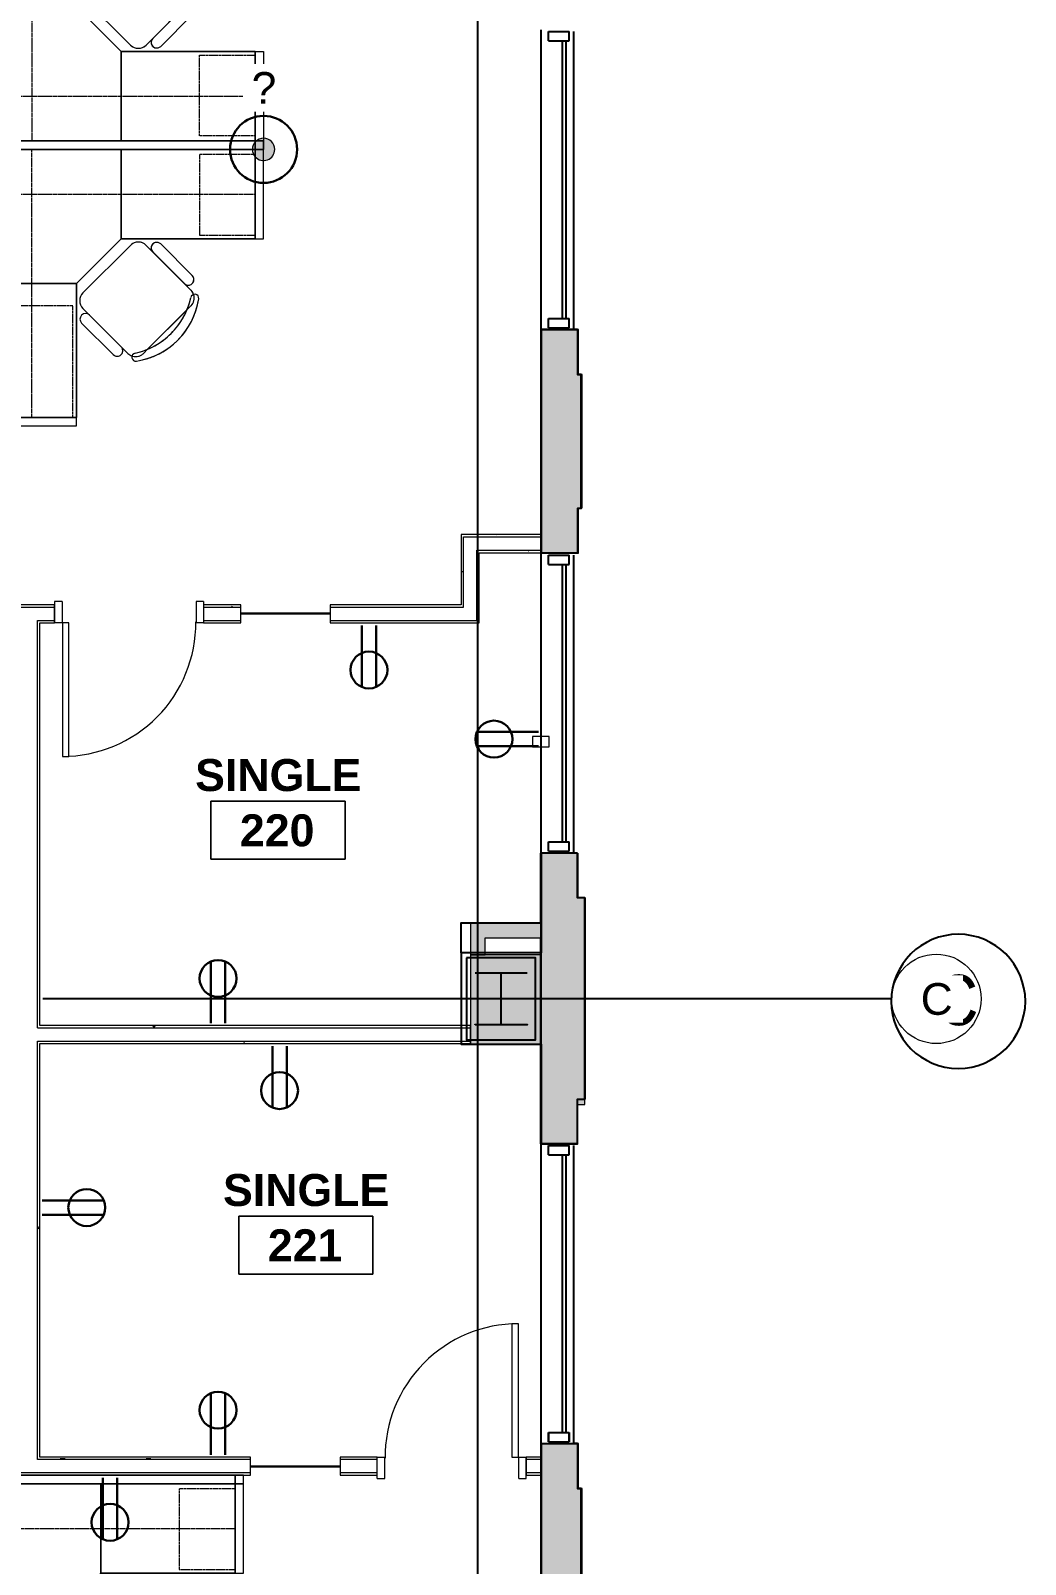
# Model space of a CAD drawing. Header units: inches. Extents: x 25273 to 28081, y 11840 to 13753.
# Drawn here: x 27755.3 to 28022.3, y 12820.3 to 13231.9 of the extents above; entities that cross this region are included whole.
import ezdxf
from ezdxf.xclip import XClip

# ---------------------------------------------------------------- set-up
doc = ezdxf.new("R2010")
doc.units = ezdxf.units.IN
doc.header["$MEASUREMENT"] = 0
doc.header["$XCLIPFRAME"] = 2
for name, pattern in [('L1$0$Plaza America BA02$0$CENTER2', [1.125, 0.75, -0.125, 0.125, -0.125]), ('L1$0$Plaza America BA02$0$DASHDOT', [1, 0.5, -0.25, 0, -0.25]), ('L1$0$SAG 02ATL Ste230PHII$0$CENTER2', [1.125, 0.75, -0.125, 0.125, -0.125]), ('X1$0$Grid Line 1_2_', [0.875, 0.5, -0.125, 0.125, -0.125]), ('X1$0$Hidden', [0.28125, 0.1875, -0.09375]), ('X1$0$Hidden2', [0.140625, 0.09375, -0.046875])]:
    doc.linetypes.add(name, pattern=pattern)
for name, color, linetype in [('L1$0$A-Cols-Extr', 3, 'Continuous'), ('L1$0$A-Glaz', 92, 'Continuous'), ('L1$0$A-Wall-Extr', 7, 'Continuous'), ('L1$0$Plaza America BA02$0$14', 5, 'L1$0$Plaza America BA02$0$DASHDOT'), ('L1$0$Plaza America BA02$0$A-Column grid', 252, 'L1$0$Plaza America BA02$0$CENTER2'), ('L1$0$SAG 02ATL Ste230PHII$0$A-Column grid', 252, 'L1$0$SAG 02ATL Ste230PHII$0$CENTER2')]:
    doc.layers.add(name, color=color, linetype=linetype)
for name, color, linetype, lineweight in [('X1$0$A-ANNO-NOTE', 131, 'Continuous', 30), ('X1$0$A-AREA-IDEN', 2, 'Continuous', 9), ('X1$0$A-DETL-GENF', 92, 'Continuous', 9), ('X1$0$A-DOOR', 31, 'Continuous', 13), ('X1$0$A-DOOR-FRAM', 31, 'Continuous', 20), ('X1$0$A-GLAZ', 151, 'Continuous', 13), ('X1$0$A-WALL', 113, 'Continuous', 13), ('X1$0$A-WALL-PATT', 111, 'Continuous', 13), ('X1$0$E-ELEC-FIXT', 91, 'Continuous', 9), ('X1$0$I-FURN', 30, 'Continuous', 9), ('X1$0$I-FURN-PNLS', 30, 'Continuous', 9), ('X1$0$I-WALL', 2, 'Continuous', 13), ('X1$0$Plaza America_Tower 1_2nd Floor -REVIT_dwg', 8, 'Continuous', 9), ('X1$0$S-COLS', 52, 'Continuous', 13), ('X1$0$S-GRID', 1, 'Continuous', 9), ('X1$0$S-GRID-IDEN', 1, 'Continuous', 9)]:
    doc.layers.add(name, color=color, linetype=linetype, lineweight=lineweight)
doc.styles.add('L1$0$Plaza America BA02$0$MONOTXT', font='MONOTXT', dxfattribs={"height": 0.2})
doc.styles.add('X1$0$Swis721 Lt BT', font='swissl.ttf', dxfattribs={"height": 8.514638})
doc.styles.add('X1$0$Swis721 Lt BT_B', font='', dxfattribs={"height": 8.583975})
doc.styles.get('X1$0$Swis721 Lt BT_B').set_extended_font_data('Swis721 Lt BT', bold=True)
pattern_1 = [(0, (0, 0), (30.72, 7.68), [1.267, -21.773, 1.267, -21.773, -122.88]), (0, (0, 0), (30.72, 7.68), [-46.08, 1.267, -44.813, 1.267, -21.773, -53.76]), (0, (0, 0), (30.72, 7.68), [-115.2, 1.267, -14.093, 1.267, -37.133]), (120, (11.52, 3.84), (-22.0110751, 22.7643004), [1.267, -21.773, 1.267, -21.773, -122.88]), (120, (11.52, 3.84), (-22.0110751, 22.7643004), [-46.08, 1.267, -44.813, 1.267, -21.773, -53.76]), (120, (11.52, 3.84), (-22.0110751, 22.7643004), [-115.2, 1.267, -14.093, 1.267, -37.133]), (240, (15.36, 19.2), (-8.7089249, -30.4443004), [1.267, -21.773, 1.267, -21.773, -122.88]), (240, (15.36, 19.2), (-8.7089249, -30.4443004), [-46.08, 1.267, -44.813, 1.267, -21.773, -53.76]), (240, (15.36, 19.2), (-8.7089249, -30.4443004), [-115.2, 1.267, -14.093, 1.267, -37.133])]

# ---------------------------------------------------------------- blocks, each defined once
blk = doc.blocks.new('L1')
at = {"layer": 'L1$0$A-Cols-Extr'}
for points in [[(27870.82, 12984.42), (27870.82, 12959.92), (27892.3, 12959.92), (27892.3, 12984.42)], [(27872.31, 12983.07), (27872.31, 12961.07), (27890.81, 12961.07), (27890.81, 12983.07)], [(27874.56, 12965.07), (27874.56, 12965.17), (27888.56, 12965.17), (27888.56, 12965.07)]]:
    blk.add_lwpolyline(points, close=True, dxfattribs=at)
for points in [[(27881.56, 12965.17), (27881.56, 12979.17)], [(27874.56, 12979.07), (27888.56, 12979.07)]]:
    blk.add_lwpolyline(points, dxfattribs=at)
at = {"layer": 'L1$0$A-Glaz'}
for p, q in [((27892.3, 13151.67), (27892.3, 13232.17)), ((27894.3, 13231.67), (27899.8, 13231.67)), ((27894.3, 13229.17), (27894.3, 13231.67)), ((27899.8, 13229.17), (27899.8, 13231.67)), ((27901.05, 13151.67), (27901.05, 13231.67)), ((27894.3, 13229.17), (27899.8, 13229.17)), ((27898.05, 13154.67), (27898.05, 13229.17)), ((27899.05, 13154.67), (27899.05, 13229.17)), ((27894.3, 13154.67), (27899.8, 13154.67)), ((27894.3, 13152.17), (27894.3, 13154.67)), ((27894.3, 13152.17), (27899.8, 13152.17)), ((27899.8, 13152.17), (27899.8, 13154.67)), ((27902.05, 13151.67), (27892.3, 13151.67)), ((27902.05, 13091.67), (27892.3, 13091.67)), ((27892.3, 13011.17), (27892.3, 13091.67)), ((27894.3, 13088.67), (27894.3, 13091.17)), ((27894.3, 13091.17), (27899.8, 13091.17)), ((27899.8, 13088.67), (27899.8, 13091.17)), ((27901.05, 13011.17), (27901.05, 13091.17)), ((27894.3, 13088.67), (27899.8, 13088.67)), ((27898.05, 13014.17), (27898.05, 13088.67)), ((27899.05, 13014.17), (27899.05, 13088.67)), ((27894.3, 13011.67), (27894.3, 13014.17)), ((27894.3, 13014.17), (27899.8, 13014.17)), ((27899.8, 13011.67), (27899.8, 13014.17)), ((27902.05, 13011.17), (27892.22, 13011.17)), ((27894.3, 13011.67), (27899.8, 13011.67)), ((27892.3, 12852.67), (27892.3, 12933.17)), ((27902.05, 12933.17), (27892.3, 12933.17)), ((27894.3, 12930.17), (27894.3, 12932.67)), ((27894.3, 12932.67), (27899.8, 12932.67)), ((27894.3, 12930.17), (27899.8, 12930.17)), ((27898.05, 12855.67), (27898.05, 12930.17)), ((27899.05, 12855.67), (27899.05, 12930.17)), ((27899.8, 12930.17), (27899.8, 12932.67)), ((27901.05, 12852.67), (27901.05, 12932.67)), ((27894.3, 12855.67), (27899.81, 12855.67)), ((27894.3, 12853.17), (27894.3, 12855.67)), ((27894.31, 12855.67), (27894.31, 12853.17)), ((27899.8, 12853.17), (27899.8, 12855.67)), ((27899.81, 12855.67), (27899.81, 12853.17)), ((27892.3, 12852.67), (27902.05, 12852.67)), ((27894.3, 12853.17), (27899.81, 12853.17)), ((27902.05, 12852.67), (27901.05, 12852.67)), ((27902.05, 12852.67), (27902.05, 12840.67)), ((27903.05, 12840.67), (27902.05, 12840.67))]:
    blk.add_line(p, q, dxfattribs=at)
at = {"layer": 'L1$0$A-Wall-Extr'}
for p, q in [((27892.3, 13151.67), (27892.3, 13091.67)), ((27902.05, 13151.67), (27902.05, 13139.67)), ((27903.05, 13139.67), (27902.05, 13139.67)), ((27903.05, 13103.67), (27903.05, 13139.67)), ((27903.05, 13103.67), (27902.05, 13103.67)), ((27902.05, 13103.67), (27902.05, 13091.67)), ((27892.3, 12933.17), (27892.3, 13011.17)), ((27902.05, 13011.17), (27902.05, 12999.17)), ((27904.05, 12999.17), (27902.05, 12999.17)), ((27904.05, 12999.17), (27904.05, 12945.17)), ((27870.82, 12992.42), (27892.3, 12992.42)), ((27902.05, 12945.17), (27904.05, 12945.17)), ((27902.05, 12933.17), (27902.05, 12945.17)), ((27892.31, 12791.67), (27892.3, 12852.67)), ((27892.31, 12852.67), (27892.3, 12791.67)), ((27903.05, 12803.67), (27903.05, 12840.67))]:
    blk.add_line(p, q, dxfattribs=at)
at = {"layer": 'L1$0$A-Wall-Extr', "linetype": 'Continuous', "flags": 128}
for points in [[(27902.05, 13151.67), (27902.05, 13139.67), (27903.05, 13139.67), (27903.05, 13103.67), (27902.05, 13103.67), (27902.05, 13091.67), (27892.31, 13091.67), (27892.3, 13151.67)], [(27902.05, 13011.17), (27892.3, 13011.17), (27892.3, 12984.42), (27870.82, 12984.42), (27870.82, 12959.92), (27892.3, 12959.92), (27892.3, 12933.17), (27902.05, 12933.17), (27902.05, 12945.17), (27904.05, 12945.17), (27904.05, 12999.17), (27902.05, 12999.17)], [(27902.05, 12852.67), (27902.05, 12840.67), (27903.05, 12840.67), (27903.05, 12804.67), (27902.05, 12804.67), (27902.05, 12792.67), (27892.31, 12792.67), (27892.31, 12852.67)]]:
    blk.add_lwpolyline(points, close=True, dxfattribs=at)
at = {"layer": 'L1$0$A-Wall-Extr'}
blk.add_lwpolyline([(27870.82, 12992.42), (27892.3, 12992.42), (27892.3, 12984.42), (27870.82, 12984.42)], close=True, dxfattribs=at)
blk.add_lwpolyline([(27892.3, 12984.42), (27870.82, 12984.42), (27870.82, 12992.42), (27892.3, 12992.42)], dxfattribs=at)
at = {"layer": 'L1$0$Plaza America BA02$0$14', "linetype": 'Continuous'}
blk.add_ellipse((28004.3, 12971.38), major_axis=(18, 0), ratio=0.99964, start_param=0, end_param=6.283175, dxfattribs=at)
at = {"layer": 'L1$0$Plaza America BA02$0$A-Column grid'}
for p, q in [((27875.23, 13666.96), (27875.23, 12053.77)), ((27758.54, 12972.17), (27986.4, 12972.17))]:
    blk.add_line(p, q, dxfattribs=at)
at = {"layer": 'L1$0$SAG 02ATL Ste230PHII$0$A-Column grid', "linetype": 'Continuous'}
for p, q in [((27875.23, 13666.96), (27875.23, 12053.77)), ((27758.54, 12972.17), (27986.4, 12972.17))]:
    blk.add_line(p, q, dxfattribs=at)
at = {"layer": 'L1$0$Plaza America BA02$0$14', "linetype": 'Continuous', "style": 'L1$0$Plaza America BA02$0$MONOTXT', "width": 1.000361}
blk.add_text('C', height=13.49, dxfattribs=at).set_placement((27998.25, 12965))
blk = doc.blocks.new('X1$0$F-Workstation - Generic Typical - F-Workstation - Generic Typical-1404179-FIRST FLOOR POWER _ SIGNAL')
at = {"layer": 'X1$0$I-FURN'}
for p, q in [((33.89, 55.1), (25.4, 46.62)), ((33.89, 55.1), (25.4, 46.62)), ((25.4, 46.62), (33.89, 55.1)), ((37.78, 54.75), (25.76, 42.73)), ((37.78, 54.75), (36.01, 52.98)), ((36.01, 52.98), (37.78, 54.75)), ((43.2, 53.57), (42.02, 54.75)), ((42.02, 54.75), (43.2, 53.57)), ((53.65, 43.12), (43.12, 53.65)), ((53.57, 43.2), (43.2, 53.57)), ((43.2, 53.57), (53.57, 43.2)), ((27.53, 44.5), (36.01, 52.98)), ((36.01, 52.98), (27.53, 44.5)), ((36.01, 52.98), (27.53, 44.5)), ((27.53, 44.5), (36.01, 52.98)), ((27.53, 44.5), (25.76, 42.73)), ((25.76, 42.73), (27.53, 44.5)), ((54.2, 42.57), (53.57, 43.2)), ((53.57, 43.2), (54.2, 42.57)), ((54.75, 42.02), (54.2, 42.57)), ((54.2, 42.57), (54.75, 42.02)), ((25.76, 38.49), (38.49, 25.76)), ((25.76, 38.49), (38.49, 25.76)), ((38.49, 25.76), (25.76, 38.49)), ((42.73, 25.76), (54.75, 37.78)), ((52.98, 36.01), (54.75, 37.78)), ((54.75, 37.78), (52.98, 36.01)), ((52.98, 36.01), (44.5, 27.53)), ((44.5, 27.53), (52.98, 36.01)), ((44.5, 27.53), (52.98, 36.01)), ((52.98, 36.01), (44.5, 27.53)), ((46.62, 25.4), (55.1, 33.89)), ((46.62, 25.4), (55.1, 33.89)), ((55.1, 33.89), (46.62, 25.4)), ((42.73, 25.76), (44.5, 27.53)), ((44.5, 27.53), (42.73, 25.76))]:
    blk.add_line(p, q, dxfattribs=at)
for centre, radius, start, end in [((34.95, 54.04), 1.5, 315, 135), ((34.95, 54.04), 1.5, 315, 135), ((34.95, 54.04), 1.5, 120, 135), ((34.95, 54.04), 1.5, 105, 120), ((34.95, 54.04), 1.5, 90, 105), ((34.95, 54.04), 1.5, 75, 90), ((34.95, 54.04), 1.5, 345, 75), ((34.95, 54.04), 1.5, 315, 345), ((39.9, 52.63), 3, 108.7164, 135), ((39.9, 52.63), 3, 108.6047, 135), ((39.9, 52.63), 3, 120, 135), ((39.9, 52.63), 3, 108.6047, 120), ((39.97, 55.77), 1.08, 81.1745, 261.1745), ((39.97, 55.77), 1.08, 81.1745, 261.1745), ((39.97, 55.77), 1.08, 141.1745, 231.1745), ((39.9, 52.63), 3, 45, 108.6047), ((39.9, 52.63), 3, 105, 108.6047), ((39.9, 52.63), 3, 90, 105), ((39.97, 55.77), 1.08, 126.1745, 141.1745), ((39.97, 55.77), 1.08, 231.1745, 261.1745), ((39.97, 55.77), 1.08, 111.1745, 126.1745), ((39.97, 55.77), 1.08, 96.1745, 111.1745), ((35.53, 35.53), 19.64, 12.5758, 77.4242), ((35.53, 35.53), 19.64, 12.5758, 77.4242), ((35.53, 35.53), 19.64, 45, 77.4242), ((39.97, 55.77), 1.08, 81.1745, 96.1745), ((39.9, 52.63), 3, 75, 90), ((37.07, 37.07), 20, 8.8255, 81.1745), ((37.07, 37.07), 20, 8.8255, 81.1745), ((37.07, 37.07), 20, 72.1309, 81.1745), ((39.9, 52.63), 3, 60, 75), ((39.9, 52.63), 3, 45, 60), ((37.07, 37.07), 20, 63.0873, 72.1309), ((37.07, 37.07), 20, 54.0436, 63.0873), ((37.07, 37.07), 20, 45, 54.0436), ((35.53, 35.53), 19.64, 36.8939, 45), ((37.07, 37.07), 20, 35.9564, 45), ((26.46, 45.56), 1.5, 135, 315), ((26.46, 45.56), 1.5, 135, 315), ((26.46, 45.56), 1.5, 135, 180), ((26.46, 45.56), 1.5, 180, 195), ((35.53, 35.53), 19.64, 28.7879, 36.8939), ((37.07, 37.07), 20, 26.9127, 35.9564), ((37.07, 37.07), 20, 8.8255, 26.9127), ((27.88, 40.61), 3, 135, 225), ((27.88, 40.61), 3, 135, 225), ((27.88, 40.61), 3, 165, 180), ((27.88, 40.61), 3, 150, 165), ((26.46, 45.56), 1.5, 195, 210), ((26.46, 45.56), 1.5, 210, 225), ((27.88, 40.61), 3, 135, 150), ((26.46, 45.56), 1.5, 225, 240), ((26.46, 45.56), 1.5, 240, 255), ((26.46, 45.56), 1.5, 255, 270), ((26.46, 45.56), 1.5, 270, 315), ((35.53, 35.53), 19.64, 20.6818, 28.7879), ((35.53, 35.53), 19.64, 12.5758, 20.6818), ((52.63, 39.9), 3, 345, 45), ((52.63, 39.9), 3, 30, 45), ((52.63, 39.9), 3, 360, 30), ((27.88, 40.61), 3, 180, 195), ((27.88, 40.61), 3, 195, 210), ((27.88, 40.61), 3, 210, 225), ((55.77, 39.97), 1.08, 188.8255, 8.8255), ((55.77, 39.97), 1.08, 188.8255, 8.8255), ((55.77, 39.97), 1.08, 188.8255, 203.8255), ((52.63, 39.9), 3, 315, 341.2836), ((52.63, 39.9), 3, 315, 341.3953), ((52.63, 39.9), 3, 315, 341.3953), ((55.77, 39.97), 1.08, 203.8255, 218.8255), ((55.77, 39.97), 1.08, 218.8255, 308.8255), ((52.63, 39.9), 3, 341.3953, 345), ((52.63, 39.9), 3, 341.3953, 345), ((52.63, 39.9), 3, 345, 360), ((55.77, 39.97), 1.08, 308.8255, 8.8255), ((54.04, 34.95), 1.5, 315, 135), ((54.04, 34.95), 1.5, 315, 135), ((54.04, 34.95), 1.5, 120, 135), ((54.04, 34.95), 1.5, 30, 120), ((54.04, 34.95), 1.5, 315, 30), ((40.61, 27.88), 3, 225, 315), ((40.61, 27.88), 3, 225, 315), ((40.61, 27.88), 3, 225, 285), ((40.61, 27.88), 3, 285, 315), ((45.56, 26.46), 1.5, 135, 315), ((45.56, 26.46), 1.5, 135, 315), ((45.56, 26.46), 1.5, 165, 180), ((45.56, 26.46), 1.5, 180, 195), ((45.56, 26.46), 1.5, 150, 165), ((45.56, 26.46), 1.5, 195, 285), ((45.56, 26.46), 1.5, 135, 150), ((45.56, 26.46), 1.5, 285, 315)]:
    blk.add_arc(centre, radius, start, end, dxfattribs=at)
at = {"layer": 'X1$0$I-FURN-PNLS'}
for p, q in [((-2.25, 72), (-2.25, 74.25)), ((-2.25, 74.25), (0, 74.25)), ((0, 74.25), (0, 72)), ((0, 72), (0, 74.25)), ((0, 74.25), (24, 74.25)), ((24, 74.25), (24, 72)), ((0, 72), (-2.25, 72)), ((-2.25, 72), (0, 72)), ((-2.25, 0), (-2.25, 72)), ((0, 36), (0, 72)), ((0, 72), (24, 72)), ((0, 72), (0, 0)), ((24, 72), (0, 72)), ((24, 72), (0, 72)), ((0, 72), (0, 36)), ((0, 36), (0, 72)), ((0, 72), (24, 72)), ((24, 72), (24, 36)), ((24, 72), (24, 42)), ((24, 36), (24, 72)), ((24, 72), (24, 36)), ((24, 36), (0, 36)), ((0, 0), (0, 36)), ((0, 36), (24, 36)), ((24, 36), (0, 36)), ((0, 36), (0, 0)), ((0, 0), (0, 36)), ((0, 36), (24, 36)), ((0, 36), (24, 36)), ((24, 36), (0, 36)), ((24, 36), (36, 24)), ((36, 24), (24, 36)), ((24, 36), (36, 24)), ((36, 0), (36, 24)), ((36, 24), (72, 24)), ((36, 24), (36, 0)), ((36, 0), (36, 24)), ((36, 24), (36, 0)), ((72, 24), (36, 24)), ((36, 24), (36, 0)), ((36, 0), (36, 24)), ((36, 24), (72, 24)), ((57, 24), (72, 24)), ((72, 24), (72, 0)), ((72, 24), (74.25, 24)), ((72, 0), (72, 24)), ((72, 0), (72, 24)), ((72, 24), (72, 0)), ((74.25, 24), (74.25, 0)), ((-2.25, -2.25), (-2.25, 0)), ((-2.25, 0), (0, 0)), ((0, 0), (-2.25, 0)), ((0, -2.25), (-2.25, -2.25)), ((0, 0), (0, -2.25)), ((0, -2.25), (0, 0)), ((0, 0), (72, 0)), ((36, 0), (0, 0)), ((0, 0), (36, 0)), ((36, 0), (0, 0)), ((72, -2.25), (0, -2.25)), ((72, 0), (36, 0)), ((36, 0), (72, 0)), ((72, 0), (36, 0)), ((72, -2.25), (72, 0)), ((72, 0), (74.25, 0)), ((72, 0), (72, -2.25)), ((74.25, 0), (72, 0)), ((74.25, -2.25), (72, -2.25)), ((74.25, 0), (74.25, -2.25))]:
    blk.add_line(p, q, dxfattribs=at)
at = {"layer": 'X1$0$I-FURN-PNLS', "linetype": 'X1$0$Hidden2'}
for p, q in [((6, 72), (23, 72)), ((6, 42), (6, 72)), ((23, 72), (23, 42)), ((23, 42), (6, 42)), ((57, 1.37), (57, 23)), ((57, 23), (72, 23)), ((72, 23), (72, 1.37)), ((72, 1.37), (57, 1.37))]:
    blk.add_line(p, q, dxfattribs=at)
at = {"layer": 'X1$0$I-FURN-PNLS', "linetype": 'X1$0$Hidden'}
for p, q in [((12, 72), (12, 0)), ((0, 12), (72, 12))]:
    blk.add_line(p, q, dxfattribs=at)
blk = doc.blocks.new('X1$0$F-Workstation - Generic Typical - F-Workstation - Generic Typical-4768539-FIRST FLOOR POWER _ SIGNAL')
at = {"layer": 'X1$0$I-FURN'}
for p, q in [((25.76, -38.49), (38.49, -25.76)), ((38.49, -25.76), (25.76, -38.49)), ((25.76, -38.49), (38.49, -25.76)), ((42.73, -25.76), (54.75, -37.78)), ((44.5, -27.53), (42.73, -25.76)), ((42.73, -25.76), (44.5, -27.53)), ((44.5, -27.53), (52.98, -36.01)), ((52.98, -36.01), (44.5, -27.53)), ((52.98, -36.01), (44.5, -27.53)), ((44.5, -27.53), (52.98, -36.01)), ((46.62, -25.4), (55.1, -33.89)), ((55.1, -33.89), (46.62, -25.4)), ((46.62, -25.4), (55.1, -33.89)), ((54.75, -37.78), (52.98, -36.01)), ((52.98, -36.01), (54.75, -37.78)), ((37.78, -54.75), (25.76, -42.73)), ((25.76, -42.73), (27.53, -44.5)), ((27.53, -44.5), (25.76, -42.73)), ((36.01, -52.98), (27.53, -44.5)), ((27.53, -44.5), (36.01, -52.98)), ((27.53, -44.5), (36.01, -52.98)), ((36.01, -52.98), (27.53, -44.5)), ((53.65, -43.12), (43.12, -53.65)), ((43.2, -53.57), (53.57, -43.2)), ((53.57, -43.2), (43.2, -53.57)), ((53.57, -43.2), (54.75, -42.02)), ((54.75, -42.02), (53.57, -43.2)), ((33.89, -55.1), (25.4, -46.62)), ((25.4, -46.62), (33.89, -55.1)), ((33.89, -55.1), (25.4, -46.62)), ((36.01, -52.98), (37.78, -54.75)), ((37.78, -54.75), (36.01, -52.98)), ((42.02, -54.75), (43.2, -53.57)), ((43.2, -53.57), (42.02, -54.75))]:
    blk.add_line(p, q, dxfattribs=at)
for centre, radius, start, end in [((40.61, -27.88), 3, 45, 135), ((40.61, -27.88), 3, 45, 135), ((40.61, -27.88), 3, 105, 135), ((40.61, -27.88), 3, 90, 105), ((40.61, -27.88), 3, 75, 90), ((40.61, -27.88), 3, 60, 75), ((40.61, -27.88), 3, 45, 60), ((45.56, -26.46), 1.5, 45, 225), ((45.56, -26.46), 1.5, 45, 225), ((45.56, -26.46), 1.5, 165, 180), ((45.56, -26.46), 1.5, 180, 195), ((45.56, -26.46), 1.5, 150, 165), ((45.56, -26.46), 1.5, 195, 210), ((45.56, -26.46), 1.5, 135, 150), ((45.56, -26.46), 1.5, 210, 225), ((45.56, -26.46), 1.5, 120, 135), ((45.56, -26.46), 1.5, 105, 120), ((45.56, -26.46), 1.5, 45, 105), ((54.04, -34.95), 1.5, 225, 45), ((54.04, -34.95), 1.5, 225, 45), ((54.04, -34.95), 1.5, 225, 240), ((54.04, -34.95), 1.5, 240, 45), ((27.88, -40.61), 3, 135, 225), ((27.88, -40.61), 3, 135, 225), ((27.88, -40.61), 3, 135, 225), ((35.53, -35.53), 19.64, 282.5758, 347.4242), ((35.53, -35.53), 19.64, 282.5758, 347.4242), ((37.07, -37.07), 20, 278.8255, 351.1745), ((37.07, -37.07), 20, 278.8255, 351.1745), ((37.07, -37.07), 20, 296.9127, 351.1745), ((35.53, -35.53), 19.64, 339.3182, 347.4242), ((55.77, -39.97), 1.08, 351.1745, 171.1745), ((55.77, -39.97), 1.08, 351.1745, 171.1745), ((55.77, -39.97), 1.08, 351.1745, 171.1745), ((52.63, -39.9), 3, 18.7164, 45), ((52.63, -39.9), 3, 18.6047, 45), ((52.63, -39.9), 3, 30, 45), ((52.63, -39.9), 3, 315, 18.6047), ((52.63, -39.9), 3, 18.6047, 30), ((52.63, -39.9), 3, 330, 345), ((52.63, -39.9), 3, 15, 18.6047), ((52.63, -39.9), 3, 0, 15), ((52.63, -39.9), 3, 345, 0), ((26.46, -45.56), 1.5, 45, 225), ((26.46, -45.56), 1.5, 45, 225), ((26.46, -45.56), 1.5, 45, 225), ((35.53, -35.53), 19.64, 323.1061, 331.2121), ((35.53, -35.53), 19.64, 331.2121, 339.3182), ((52.63, -39.9), 3, 315, 330), ((35.53, -35.53), 19.64, 306.8939, 323.1061), ((34.95, -54.04), 1.5, 225, 45), ((34.95, -54.04), 1.5, 225, 45), ((34.95, -54.04), 1.5, 30, 45), ((34.95, -54.04), 1.5, 15, 30), ((35.53, -35.53), 19.64, 282.5758, 298.7879), ((35.53, -35.53), 19.64, 298.7879, 306.8939), ((34.95, -54.04), 1.5, 225, 315), ((34.95, -54.04), 1.5, 315, 330), ((34.95, -54.04), 1.5, 330, 345), ((34.95, -54.04), 1.5, 0, 15), ((34.95, -54.04), 1.5, 345, 0), ((39.9, -52.63), 3, 225, 251.2836), ((39.9, -52.63), 3, 225, 251.3953), ((39.9, -52.63), 3, 225, 251.3953), ((39.97, -55.77), 1.08, 98.8255, 278.8255), ((39.97, -55.77), 1.08, 98.8255, 278.8255), ((39.97, -55.77), 1.08, 98.8255, 278.8255), ((39.9, -52.63), 3, 251.3953, 255), ((39.9, -52.63), 3, 251.3953, 255), ((39.9, -52.63), 3, 255, 270), ((39.9, -52.63), 3, 255, 270), ((39.9, -52.63), 3, 270, 285), ((39.9, -52.63), 3, 270, 285), ((37.07, -37.07), 20, 278.8255, 287.8691), ((39.9, -52.63), 3, 285, 300), ((39.9, -52.63), 3, 285, 300), ((39.9, -52.63), 3, 300, 315), ((39.9, -52.63), 3, 300, 315), ((37.07, -37.07), 20, 287.8691, 296.9127)]:
    blk.add_arc(centre, radius, start, end, dxfattribs=at)
at = {"layer": 'X1$0$I-FURN-PNLS'}
for p, q in [((-2.25, 2.25), (-2.25, 0)), ((0, 2.25), (-2.25, 2.25)), ((-2.25, 0), (0, 0)), ((0, 0), (-2.25, 0)), ((-2.25, 0), (-2.25, -72)), ((0, 0), (0, 2.25)), ((72, 2.25), (0, 2.25)), ((0, 2.25), (0, 0)), ((0, 0), (72, 0)), ((0, -72), (0, 0)), ((0, 0), (0, -36)), ((36, 0), (0, 0)), ((0, 0), (0, -36)), ((36, 0), (0, 0)), ((0, 0), (36, 0)), ((0, -36), (0, 0)), ((72, 0), (36, 0)), ((36, 0), (36, -24)), ((36, -24), (36, 0)), ((36, -24), (36, 0)), ((36, 0), (36, -24)), ((72, 0), (36, 0)), ((36, 0), (36, -24)), ((36, -24), (36, 0)), ((36, 0), (72, 0)), ((72, 2.25), (72, 0)), ((74.25, 2.25), (72, 2.25)), ((72, 0), (72, 2.25)), ((72, -24), (72, 0)), ((72, 0), (74.25, 0)), ((74.25, 0), (72, 0)), ((72, 0), (72, -24)), ((72, -24), (72, 0)), ((72, 0), (72, -24)), ((74.25, 0), (74.25, 2.25)), ((74.25, -24), (74.25, 0)), ((24, -36), (36, -24)), ((24, -36), (36, -24)), ((36, -24), (24, -36)), ((36, -24), (72, -24)), ((36, -24), (72, -24)), ((72, -24), (36, -24)), ((57, -24), (72, -24)), ((72, -24), (74.25, -24)), ((24, -36), (0, -36)), ((0, -36), (0, -72)), ((0, -36), (24, -36)), ((0, -36), (24, -36)), ((24, -36), (0, -36)), ((24, -36), (0, -36)), ((0, -36), (0, -72)), ((0, -72), (0, -36)), ((0, -36), (24, -36)), ((24, -72), (24, -36)), ((24, -72), (24, -36)), ((24, -36), (24, -72)), ((24, -72), (24, -42)), ((-2.25, -72), (-2.25, -74.25)), ((0, -72), (-2.25, -72)), ((-2.25, -72), (0, -72)), ((0, -72), (24, -72)), ((0, -74.25), (0, -72)), ((24, -72), (0, -72)), ((0, -72), (0, -74.25)), ((0, -72), (24, -72)), ((24, -72), (0, -72)), ((24, -74.25), (24, -72)), ((-2.25, -74.25), (0, -74.25)), ((0, -74.25), (24, -74.25))]:
    blk.add_line(p, q, dxfattribs=at)
at = {"layer": 'X1$0$I-FURN-PNLS', "linetype": 'X1$0$Hidden'}
for p, q in [((12, -72), (12, 0)), ((0, -12), (72, -12))]:
    blk.add_line(p, q, dxfattribs=at)
at = {"layer": 'X1$0$I-FURN-PNLS', "linetype": 'X1$0$Hidden2'}
for p, q in [((57, -1.37), (57, -23)), ((72, -1.37), (57, -1.37)), ((72, -23), (72, -1.37)), ((57, -23), (72, -23)), ((23, -42), (6, -42)), ((6, -42), (6, -72)), ((23, -72), (23, -42)), ((6, -72), (23, -72))]:
    blk.add_line(p, q, dxfattribs=at)
blk = doc.blocks.new('X1$0$F-Workstation - Generic Typical - F-Workstation - Generic Typical-V105-FIRST FLOOR POWER _ SIGNAL')
at = {"layer": 'X1$0$I-FURN'}
for p, q in [((25.76, -38.49), (38.49, -25.76)), ((38.49, -25.76), (25.76, -38.49)), ((25.76, -38.49), (38.49, -25.76)), ((42.73, -25.76), (54.75, -37.78)), ((44.5, -27.53), (42.73, -25.76)), ((42.73, -25.76), (44.5, -27.53)), ((44.5, -27.53), (52.98, -36.01)), ((52.98, -36.01), (44.5, -27.53)), ((52.98, -36.01), (44.5, -27.53)), ((44.5, -27.53), (52.98, -36.01)), ((46.62, -25.4), (55.1, -33.89)), ((55.1, -33.89), (46.62, -25.4)), ((46.62, -25.4), (55.1, -33.89)), ((54.75, -37.78), (52.98, -36.01)), ((52.98, -36.01), (54.75, -37.78)), ((37.78, -54.75), (25.76, -42.73)), ((25.76, -42.73), (27.53, -44.5)), ((27.53, -44.5), (25.76, -42.73)), ((36.01, -52.98), (27.53, -44.5)), ((27.53, -44.5), (36.01, -52.98)), ((27.53, -44.5), (36.01, -52.98)), ((36.01, -52.98), (27.53, -44.5)), ((53.65, -43.12), (43.12, -53.65)), ((43.2, -53.57), (53.57, -43.2)), ((53.57, -43.2), (43.2, -53.57)), ((53.57, -43.2), (54.75, -42.02)), ((54.75, -42.02), (53.57, -43.2)), ((33.89, -55.1), (25.4, -46.62)), ((25.4, -46.62), (33.89, -55.1)), ((33.89, -55.1), (25.4, -46.62)), ((36.01, -52.98), (37.78, -54.75)), ((37.78, -54.75), (36.01, -52.98)), ((42.02, -54.75), (43.2, -53.57)), ((43.2, -53.57), (42.02, -54.75))]:
    blk.add_line(p, q, dxfattribs=at)
for centre, radius, start, end in [((40.61, -27.88), 3, 45, 135), ((40.61, -27.88), 3, 45, 135), ((40.61, -27.88), 3, 45, 135), ((45.56, -26.46), 1.5, 45, 225), ((45.56, -26.46), 1.5, 45, 225), ((45.56, -26.46), 1.5, 45, 225), ((54.04, -34.95), 1.5, 225, 45), ((54.04, -34.95), 1.5, 225, 45), ((54.04, -34.95), 1.5, 225, 45), ((27.88, -40.61), 3, 135, 225), ((27.88, -40.61), 3, 135, 225), ((27.88, -40.61), 3, 135, 225), ((35.53, -35.53), 19.64, 282.5758, 347.4242), ((35.53, -35.53), 19.64, 282.5758, 347.4242), ((35.53, -35.53), 19.64, 282.5758, 347.4242), ((37.07, -37.07), 20, 278.8255, 351.1745), ((37.07, -37.07), 20, 278.8255, 351.1745), ((37.07, -37.07), 20, 278.8255, 351.1745), ((55.77, -39.97), 1.08, 351.1745, 171.1745), ((55.77, -39.97), 1.08, 351.1745, 171.1745), ((55.77, -39.97), 1.08, 351.1745, 171.1745), ((52.63, -39.9), 3, 18.7164, 45), ((52.63, -39.9), 3, 18.6047, 45), ((52.63, -39.9), 3, 18.6047, 45), ((52.63, -39.9), 3, 315, 18.6047), ((52.63, -39.9), 3, 330, 0), ((52.63, -39.9), 3, 15, 18.6047), ((52.63, -39.9), 3, 0, 15), ((26.46, -45.56), 1.5, 45, 225), ((26.46, -45.56), 1.5, 45, 225), ((26.46, -45.56), 1.5, 45, 180), ((52.63, -39.9), 3, 315, 330), ((26.46, -45.56), 1.5, 180, 180.3242), ((26.46, -45.56), 1.5, 180.3242, 225), ((34.95, -54.04), 1.5, 225, 45), ((34.95, -54.04), 1.5, 225, 45), ((34.95, -54.04), 1.5, 225, 45), ((39.9, -52.63), 3, 225, 251.2836), ((39.9, -52.63), 3, 225, 251.3953), ((39.9, -52.63), 3, 225, 251.3953), ((39.97, -55.77), 1.08, 98.8255, 278.8255), ((39.97, -55.77), 1.08, 98.8255, 278.8255), ((39.97, -55.77), 1.08, 98.8255, 278.8255), ((39.9, -52.63), 3, 251.3953, 315), ((39.9, -52.63), 3, 251.3953, 315)]:
    blk.add_arc(centre, radius, start, end, dxfattribs=at)
at = {"layer": 'X1$0$I-FURN-PNLS'}
for p, q in [((-2.25, 2.25), (-2.25, 0)), ((0, 2.25), (-2.25, 2.25)), ((-2.25, 0), (0, 0)), ((0, 0), (-2.25, 0)), ((-2.25, 0), (-2.25, -72)), ((0, 0), (0, 2.25)), ((72, 2.25), (0, 2.25)), ((0, 2.25), (0, 0)), ((0, 0), (72, 0)), ((0, -72), (0, 0)), ((0, 0), (0, -36)), ((36, 0), (0, 0)), ((0, 0), (0, -36)), ((36, 0), (0, 0)), ((0, 0), (36, 0)), ((0, -36), (0, 0)), ((72, 0), (36, 0)), ((36, 0), (36, -24)), ((36, -24), (36, 0)), ((36, -24), (36, 0)), ((36, 0), (36, -24)), ((72, 0), (36, 0)), ((36, 0), (36, -24)), ((36, -24), (36, 0)), ((36, 0), (72, 0)), ((72, 2.25), (72, 0)), ((74.25, 2.25), (72, 2.25)), ((72, 0), (72, 2.25)), ((72, -24), (72, 0)), ((72, 0), (74.25, 0)), ((74.25, 0), (72, 0)), ((72, 0), (72, -24)), ((72, -24), (72, 0)), ((72, 0), (72, -24)), ((74.25, 0), (74.25, 2.25)), ((74.25, -24), (74.25, 0)), ((24, -36), (36, -24)), ((24, -36), (36, -24)), ((36, -24), (24, -36)), ((36, -24), (72, -24)), ((36, -24), (72, -24)), ((72, -24), (36, -24)), ((57, -24), (72, -24)), ((72, -24), (74.25, -24)), ((24, -36), (0, -36)), ((0, -36), (0, -72)), ((0, -36), (24, -36)), ((0, -36), (24, -36)), ((24, -36), (0, -36)), ((24, -36), (0, -36)), ((0, -36), (0, -72)), ((0, -72), (0, -36)), ((0, -36), (24, -36)), ((24, -72), (24, -36)), ((24, -72), (24, -36)), ((24, -36), (24, -72)), ((24, -72), (24, -42)), ((-2.25, -72), (-2.25, -74.25)), ((0, -72), (-2.25, -72)), ((-2.25, -72), (0, -72)), ((0, -72), (24, -72)), ((0, -74.25), (0, -72)), ((24, -72), (0, -72)), ((0, -72), (0, -74.25)), ((0, -72), (24, -72)), ((24, -72), (0, -72)), ((24, -74.25), (24, -72)), ((-2.25, -74.25), (0, -74.25)), ((0, -74.25), (24, -74.25))]:
    blk.add_line(p, q, dxfattribs=at)
at = {"layer": 'X1$0$I-FURN-PNLS', "linetype": 'X1$0$Hidden'}
for p, q in [((12, -72), (12, 0)), ((0, -12), (72, -12))]:
    blk.add_line(p, q, dxfattribs=at)
at = {"layer": 'X1$0$I-FURN-PNLS', "linetype": 'X1$0$Hidden2'}
for p, q in [((57, -1.37), (57, -23)), ((72, -1.37), (57, -1.37)), ((72, -23), (72, -1.37)), ((57, -23), (72, -23)), ((23, -42), (6, -42)), ((6, -42), (6, -72)), ((23, -72), (23, -42)), ((6, -72), (23, -72))]:
    blk.add_line(p, q, dxfattribs=at)
blk = doc.blocks.new('X1$0$Single Flush - OTJ_SOLIDFLUSH_ALUM-4900816-FIRST FLOOR POWER _ SIGNAL')
at = {"layer": 'X1$0$A-DOOR', "lineweight": 20}
for p, q in [((16.15625, 38.25), (16.15625, 2.4375)), ((17.90625, 38.25), (16.15625, 38.25)), ((17.90625, 2.4375), (17.90625, 38.25)), ((16.15625, 2.4375), (17.90625, 2.4375))]:
    blk.add_line(p, q, dxfattribs=at)
at = {"layer": 'X1$0$A-DOOR', "lineweight": 9}
blk.add_arc((17.90625, 2.4375), 35.8125, 90, 180.5, dxfattribs=at)
at = {"layer": 'X1$0$A-DOOR-FRAM'}
for p, q in [((-20, -3.3125), (-20, 2.4375)), ((-20, 2.4375), (-18, 2.4375)), ((-18, -3.3125), (-18, 2.4375)), ((18.000004, -3.3125), (18.000004, 2.4375)), ((18.000004, 2.4375), (20.000004, 2.4375)), ((20.000004, -3.3125), (20.000004, 2.4375)), ((-20, -3.3125), (-18, -3.3125)), ((18.000004, -3.3125), (20.000004, -3.3125))]:
    blk.add_line(p, q, dxfattribs=at)
blk = doc.blocks.new('X1$0$Frameless opening with glazing - 24_ x 96_-4900874-FIRST FLOOR POWER _ SIGNAL')
at = {"layer": 'X1$0$A-GLAZ', "lineweight": 30}
blk.add_line((-13.5, 0.0625), (10.5, 0.0625), dxfattribs=at)
blk = doc.blocks.new('X1$0$PS - System Furniture Poke-Thru - 120V-V151-FIRST FLOOR POWER _ SIGNAL')
at = {"layer": 'X1$0$E-ELEC-FIXT'}
blk.add_hatch(color=256, dxfattribs=at).paths.add_polyline_path([(0, -3), (0.77, -2.9), (1.5, -2.6), (2.12, -2.12), (2.6, -1.5), (2.9, -0.78), (3, 0), (2.9, 0.78), (2.6, 1.5), (2.12, 2.12), (1.5, 2.6), (0.77, 2.9), (0, 3), (-0.78, 2.9), (-1.5, 2.6), (-2.12, 2.12), (-2.6, 1.5), (-2.9, 0.78), (-3, 0), (-2.25, 0), (-2.25, -1.96), (-2.12, -2.12), (-1.5, -2.6), (-0.78, -2.9), (-0.32, -2.96)], flags=0)
at = {"layer": 'X1$0$A-DETL-GENF'}
for start, end in [(360, 180), (221.0075, 360), (180.0029, 221.0075)]:
    blk.add_arc((0, 0), 3, start, end, dxfattribs=at)
blk = doc.blocks.new('X1$0$PS - Duplex - Duplex-V152-FIRST FLOOR POWER _ SIGNAL')
at = {"layer": 'X1$0$E-ELEC-FIXT'}
for p, q in [((1.375, 2.25), (-1.375, 2.25)), ((-1.375, 2.25), (-1.375, -2.25)), ((1.375, -2.25), (1.375, 2.25)), ((-1.375, -2.25), (1.375, -2.25))]:
    blk.add_line(p, q, dxfattribs=at)
blk = doc.blocks.new('X1$0$Grid - Grid Head - Circle-50561-FIRST FLOOR POWER _ SIGNAL')
at = {"layer": 'X1$0$S-GRID-IDEN'}
blk.add_circle((0, 0), 0.125, dxfattribs=at)
blk = doc.blocks.new('X1$0$Room Tag - Room Name and Number-3379422-FIRST FLOOR POWER _ SIGNAL')
at = {"layer": 'X1$0$A-AREA-IDEN'}
for p, q in [((-0.1881, -0.1636), (-0.1881, -0.0018)), ((-0.1881, -0.0018), (0.1869, -0.0018)), ((0.1869, -0.0018), (-0.1881, -0.0018)), ((-0.1881, -0.0018), (-0.1881, -0.1636)), ((0.1869, -0.0018), (0.1869, -0.1636)), ((0.1869, -0.1636), (0.1869, -0.0018)), ((0.1869, -0.1636), (-0.1881, -0.1636)), ((-0.1881, -0.1636), (0.1869, -0.1636))]:
    blk.add_line(p, q, dxfattribs=at)
blk = doc.blocks.new('X1')
at = {"layer": 'X1$0$A-WALL-PATT', "lineweight": 9}
for points in [[(27902.32, 13139.67), (27902.32, 13151.67), (27892.32, 13151.67), (27892.32, 13139.67)], [(27892.32, 13103.83), (27903.32, 13103.83), (27903.32, 13139.67), (27892.32, 13139.67)], [(27892.32, 13091.67), (27902.32, 13091.67), (27902.32, 13103.83), (27892.32, 13103.83)], [(27902.05, 12999.17), (27902.05, 13011.17), (27892.05, 13011.17), (27892.05, 12999.17)], [(27892.3, 12943.67), (27904.05, 12943.67), (27904.05, 12999.17), (27892.05, 12999.17), (27892.05, 12983.85), (27892.3, 12983.85), (27892.3, 12959.85), (27892.05, 12959.85), (27892.05, 12943.67)], [(27877.3, 12983.85), (27877.3, 12992.42), (27873.3, 12992.42), (27873.3, 12983.85)], [(27877.3, 12988.42), (27892.05, 12988.42), (27892.05, 12992.42), (27877.3, 12992.42)], [(27902.05, 12933.17), (27902.05, 12943.67), (27892.05, 12943.67), (27892.05, 12933.17)], [(27902.32, 12840.67), (27902.32, 12852.67), (27892.32, 12852.67), (27892.32, 12840.67)], [(27892.32, 12804.83), (27903.32, 12804.83), (27903.32, 12840.67), (27892.32, 12840.67)]]:
    blk.add_hatch(color=7, dxfattribs=at).paths.add_polyline_path(points, flags=0)
h = blk.add_hatch(dxfattribs=at)
h.set_pattern_fill('FP1_1', color=256, style=0, pattern_type=2)
h.set_pattern_definition(pattern_1)
h.paths.add_polyline_path([(27875.07, 13096.06), (27892.22, 13096.06), (27892.22, 13096.69), (27870.82, 13096.69), (27870.82, 13096.06), (27871.45, 13096.06)], flags=0)
h = blk.add_hatch(dxfattribs=at)
h.set_pattern_fill('FP1_1', color=256, style=0, pattern_type=2)
h.set_pattern_definition(pattern_1)
h.paths.add_polyline_path([(27870.82, 13077.81), (27871.45, 13077.81), (27871.45, 13096.06), (27870.82, 13096.05), (27870.82, 13091.81)], flags=0)
h = blk.add_hatch(dxfattribs=at)
h.set_pattern_fill('FP1_1', color=256, style=0, pattern_type=2)
h.set_pattern_definition(pattern_1)
h.paths.add_polyline_path([(27892.22, 13091.81), (27892.22, 13092.44), (27875.07, 13092.44), (27875.07, 13091.81), (27875.7, 13091.81)], flags=0)
h = blk.add_hatch(dxfattribs=at)
h.set_pattern_fill('FP1_1', color=256, style=0, pattern_type=2)
h.set_pattern_definition(pattern_1)
h.paths.add_polyline_path([(27510.37, 13077.19), (27674.82, 13077.19), (27674.82, 13077.81), (27510.37, 13077.81)], flags=0)
h.paths.add_polyline_path([(27871.45, 13077.19), (27871.45, 13077.81), (27835.69, 13077.81), (27835.69, 13077.19)], flags=0)
h.paths.add_polyline_path([(27757.07, 13077.19), (27761.69, 13077.19), (27761.69, 13077.81), (27748.82, 13077.81), (27748.82, 13077.19), (27753.44, 13077.19)], flags=0)
h.paths.add_polyline_path([(27708.82, 13077.19), (27708.82, 13077.81), (27698.82, 13077.81), (27698.82, 13077.19)], flags=0)
h.paths.add_polyline_path([(27811.69, 13077.19), (27811.69, 13077.81), (27801.69, 13077.81), (27801.69, 13077.19)], flags=0)
h = blk.add_hatch(dxfattribs=at)
h.set_pattern_fill('FP1_1', color=256, style=0, pattern_type=2)
h.set_pattern_definition(pattern_1)
h.paths.add_polyline_path([(27871.45, 13072.94), (27875.7, 13072.94), (27875.7, 13073.56), (27835.69, 13073.56), (27835.69, 13072.94)], flags=0)
h.paths.add_polyline_path([(27515.24, 13072.94), (27605.41, 13072.94), (27605.41, 13073.56), (27514.62, 13073.56), (27514.62, 13072.94)], flags=0)
h.paths.add_polyline_path([(27757.69, 13072.94), (27761.69, 13072.94), (27761.69, 13073.56), (27757.07, 13073.56), (27757.07, 13072.94)], flags=0)
h.paths.add_polyline_path([(27609.04, 13072.94), (27674.82, 13072.94), (27674.82, 13073.56), (27609.04, 13073.56)], flags=0)
h.paths.add_polyline_path([(27801.69, 13072.94), (27811.69, 13072.94), (27811.69, 13073.56), (27801.69, 13073.56)], flags=0)
h.paths.add_polyline_path([(27708.82, 13072.94), (27708.82, 13073.56), (27698.82, 13073.56), (27698.82, 13072.94)], flags=0)
h.paths.add_polyline_path([(27752.82, 13072.94), (27753.44, 13072.94), (27753.44, 13073.56), (27748.82, 13073.56), (27748.82, 13072.94)], flags=0)
h = blk.add_hatch(dxfattribs=at)
h.set_pattern_fill('FP1_1', color=256, style=0, pattern_type=2)
h.set_pattern_definition(pattern_1)
h.paths.add_polyline_path([(27757.07, 12849.04), (27757.69, 12849.04), (27757.69, 12960.67), (27757.07, 12960.67), (27757.07, 12856.16)], flags=0)
h.paths.add_polyline_path([(27757.07, 12964.29), (27757.69, 12964.29), (27757.69, 13072.94), (27757.07, 13072.94), (27757.07, 12964.92)], flags=0)
h = blk.add_hatch(dxfattribs=at)
h.set_pattern_fill('FP1_1', color=256, style=0, pattern_type=2)
h.set_pattern_definition(pattern_1)
h.paths.add_polyline_path([(27873.3, 12964.29), (27873.3, 12964.92), (27757.69, 12964.92), (27757.69, 12964.29)], flags=0)
h = blk.add_hatch(dxfattribs=at)
h.set_pattern_fill('FP1_1', color=256, style=0, pattern_type=2)
h.set_pattern_definition(pattern_1)
h.paths.add_polyline_path([(27757.69, 12960.04), (27873.3, 12960.04), (27873.3, 12960.67), (27757.69, 12960.67)], flags=0)
h = blk.add_hatch(dxfattribs=at)
h.set_pattern_fill('FP1_1', color=256, style=0, pattern_type=2)
h.set_pattern_definition(pattern_1)
h.paths.add_polyline_path([(27515.24, 12848.42), (27753.44, 12848.42), (27753.44, 12849.04), (27515.24, 12849.04)], flags=0)
h.paths.add_polyline_path([(27838.31, 12848.42), (27848.31, 12848.42), (27848.31, 12849.04), (27838.31, 12849.04)], flags=0)
h.paths.add_polyline_path([(27892.31, 12848.42), (27892.31, 12849.04), (27888.31, 12849.04), (27888.31, 12848.42)], flags=0)
h.paths.add_polyline_path([(27814.31, 12848.42), (27814.31, 12849.04), (27757.07, 12849.04), (27757.07, 12848.42), (27773.6, 12848.42)], flags=0)
h = blk.add_hatch(dxfattribs=at)
h.set_pattern_fill('FP1_1', color=256, style=0, pattern_type=2)
h.set_pattern_definition(pattern_1)
h.paths.add_polyline_path([(27838.31, 12844.17), (27848.31, 12844.17), (27848.31, 12844.79), (27838.31, 12844.79)], flags=0)
h.paths.add_polyline_path([(27514.62, 12844.17), (27814.31, 12844.17), (27814.31, 12844.79), (27510.99, 12844.79), (27510.99, 12844.17)], flags=0)
h.paths.add_polyline_path([(27892.31, 12844.17), (27892.31, 12844.79), (27888.31, 12844.79), (27888.31, 12844.17)], flags=0)
at = {"layer": 'X1$0$S-COLS', "lineweight": 5}
blk.add_hatch(color=250, dxfattribs=at).paths.add_polyline_path([(27892.05, 12959.85), (27892.3, 12959.85), (27892.3, 12983.85), (27873.3, 12983.85), (27873.3, 12959.85)], flags=0)
at = {"layer": 'X1$0$A-ANNO-NOTE'}
for p, q in [((27844.17, 13072.29), (27844.17, 13055.76)), ((27848, 13072.29), (27848, 13055.76)), ((27891.61, 13043.7), (27875.08, 13043.7)), ((27891.61, 13039.87), (27875.08, 13039.87)), ((27803.65, 12965.57), (27803.65, 12982.1)), ((27807.48, 12965.57), (27807.48, 12982.1)), ((27820.17, 12959.39), (27820.17, 12942.86)), ((27824, 12959.39), (27824, 12942.86)), ((27758.35, 12917.93), (27774.87, 12917.93)), ((27758.35, 12914.1), (27774.87, 12914.1)), ((27803.65, 12849.7), (27803.65, 12866.22)), ((27807.48, 12849.7), (27807.48, 12866.22)), ((27774.65, 12843.52), (27774.65, 12826.99)), ((27778.49, 12843.52), (27778.49, 12826.99))]:
    blk.add_line(p, q, dxfattribs=at)
for centre, radius in [((27817.79, 13200.06), 9), ((27846.08, 13060.32), 4.95), ((27879.64, 13041.78), 4.95), ((27805.56, 12977.53), 4.95), ((27822.08, 12947.43), 4.95), ((27770.31, 12916.02), 4.95), ((27805.56, 12861.66), 4.95), ((27776.57, 12831.55), 4.95)]:
    blk.add_circle(centre, radius, dxfattribs=at)
at = {"layer": 'X1$0$A-WALL', "color": 8, "lineweight": 20}
for p, q in [((27892.32, 13151.67), (27892.32, 13091.67)), ((27902.32, 13151.67), (27892.32, 13151.67)), ((27902.32, 13139.67), (27902.32, 13151.67)), ((27903.32, 13139.67), (27902.32, 13139.67)), ((27903.32, 13103.83), (27903.32, 13139.67)), ((27902.32, 13103.83), (27903.32, 13103.83)), ((27902.32, 13091.67), (27902.32, 13103.83)), ((27892.32, 13091.67), (27902.32, 13091.67)), ((27902.05, 13011.17), (27892.05, 13011.17)), ((27892.05, 13011.17), (27892.05, 12992.42)), ((27902.05, 12999.17), (27902.05, 13011.17)), ((27904.05, 12999.17), (27902.05, 12999.17)), ((27904.05, 12943.67), (27904.05, 12999.17)), ((27892.05, 12992.42), (27873.3, 12992.42)), ((27873.3, 12992.42), (27873.3, 12983.85)), ((27877.3, 12988.42), (27892.05, 12988.42)), ((27877.3, 12983.85), (27877.3, 12988.42)), ((27892.05, 12988.42), (27892.05, 12933.17)), ((27873.3, 12983.85), (27877.3, 12983.85)), ((27902.05, 12943.67), (27904.05, 12943.67)), ((27902.05, 12933.17), (27902.05, 12943.67)), ((27892.05, 12933.17), (27902.05, 12933.17)), ((27892.32, 12852.67), (27892.32, 12791.83)), ((27902.32, 12852.67), (27892.32, 12852.67)), ((27902.32, 12840.67), (27902.32, 12852.67)), ((27903.32, 12840.67), (27902.32, 12840.67)), ((27903.32, 12804.83), (27903.32, 12840.67))]:
    blk.add_line(p, q, dxfattribs=at)
at = {"layer": 'X1$0$A-WALL'}
for p, q in [((27871.45, 13077.19), (27871.45, 13096.06)), ((27871.45, 13096.06), (27892.22, 13096.06)), ((27875.07, 13073.56), (27875.07, 13092.44)), ((27875.07, 13092.44), (27892.22, 13092.44)), ((27748.82, 13077.19), (27761.69, 13077.19)), ((27801.69, 13077.19), (27811.69, 13077.19)), ((27835.69, 13077.19), (27871.45, 13077.19)), ((27757.07, 13073.56), (27761.69, 13073.56)), ((27757.07, 12964.29), (27757.07, 13073.56)), ((27801.69, 13073.56), (27811.69, 13073.56)), ((27835.69, 13073.56), (27875.07, 13073.56)), ((27757.07, 12964.29), (27873.3, 12964.29)), ((27757.07, 12848.42), (27757.07, 12960.67)), ((27757.07, 12960.67), (27873.3, 12960.67)), ((27814.31, 12848.42), (27757.07, 12848.42)), ((27848.31, 12848.42), (27838.31, 12848.42)), ((27892.31, 12848.42), (27888.31, 12848.42)), ((27814.31, 12844.79), (27510.99, 12844.79)), ((27848.31, 12844.79), (27838.31, 12844.79)), ((27892.31, 12844.79), (27888.31, 12844.79))]:
    blk.add_line(p, q, dxfattribs=at)
at = {"layer": 'X1$0$I-WALL'}
for p, q in [((27870.82, 13096.69), (27870.82, 13077.81)), ((27892.22, 13096.69), (27870.82, 13096.69)), ((27892.22, 13091.81), (27892.22, 13096.69)), ((27875.7, 13072.94), (27875.7, 13091.81)), ((27875.7, 13091.81), (27892.22, 13091.81)), ((27761.69, 13077.81), (27748.82, 13077.81)), ((27761.69, 13072.94), (27761.69, 13077.81)), ((27811.69, 13077.81), (27801.69, 13077.81)), ((27801.69, 13077.81), (27801.69, 13072.94)), ((27811.69, 13072.94), (27811.69, 13077.81)), ((27870.82, 13077.81), (27835.69, 13077.81)), ((27835.69, 13077.81), (27835.69, 13072.94)), ((27757.69, 13072.94), (27761.69, 13072.94)), ((27757.69, 12964.92), (27757.69, 13072.94)), ((27801.69, 13072.94), (27811.69, 13072.94)), ((27835.69, 13072.94), (27875.7, 13072.94)), ((27873.3, 12964.92), (27757.69, 12964.92)), ((27873.3, 12960.04), (27873.3, 12964.92)), ((27757.69, 12849.04), (27757.69, 12960.04)), ((27757.69, 12960.04), (27873.3, 12960.04)), ((27814.31, 12849.04), (27757.69, 12849.04)), ((27814.31, 12844.17), (27814.31, 12849.04)), ((27848.31, 12849.04), (27838.31, 12849.04)), ((27838.31, 12849.04), (27838.31, 12844.17)), ((27848.31, 12844.17), (27848.31, 12849.04)), ((27892.31, 12849.04), (27888.31, 12849.04)), ((27888.31, 12849.04), (27888.31, 12844.17)), ((27892.31, 12844.17), (27892.31, 12849.04)), ((27510.37, 12844.17), (27814.31, 12844.17)), ((27838.31, 12844.17), (27848.31, 12844.17)), ((27888.31, 12844.17), (27892.31, 12844.17))]:
    blk.add_line(p, q, dxfattribs=at)
at = {"layer": 'X1$0$S-COLS', "color": 8, "lineweight": 20}
for p, q in [((27892.3, 12983.85), (27873.3, 12983.85)), ((27873.3, 12983.85), (27873.3, 12959.85)), ((27892.3, 12959.85), (27892.3, 12983.85)), ((27873.3, 12959.85), (27892.3, 12959.85))]:
    blk.add_line(p, q, dxfattribs=at)
at = {"layer": 'X1$0$S-GRID', "linetype": 'X1$0$Grid Line 1_2_'}
blk.add_line((27986.4, 12972.05), (27890.4, 12972.05), dxfattribs=at)
at = {"layer": 'X1$0$A-AREA-IDEN', "xscale": 95.99999999999994, "yscale": 95.99999999999994, "zscale": 95.99999999999994}
for p in [(27821.72, 13025.27), (27829.21, 12913.89)]:
    blk.add_blockref('X1$0$Room Tag - Room Name and Number-3379422-FIRST FLOOR POWER _ SIGNAL', p, dxfattribs=at)
at = {"layer": 'X1$0$A-DOOR', "rotation": 180}
blk.add_blockref('X1$0$Single Flush - OTJ_SOLIDFLUSH_ALUM-4900816-FIRST FLOOR POWER _ SIGNAL', (27781.69, 13075.38), dxfattribs=at)
at = {"layer": 'X1$0$A-DOOR'}
blk.add_blockref('X1$0$Single Flush - OTJ_SOLIDFLUSH_ALUM-4900816-FIRST FLOOR POWER _ SIGNAL', (27868.31, 12846.61), dxfattribs=at)
at = {"layer": 'X1$0$A-GLAZ'}
blk.add_blockref('X1$0$Frameless opening with glazing - 24_ x 96_-4900874-FIRST FLOOR POWER _ SIGNAL', (27825.19, 13075.38), dxfattribs=at)
at = {"layer": 'X1$0$A-GLAZ', "rotation": 180}
blk.add_blockref('X1$0$Frameless opening with glazing - 24_ x 96_-4900874-FIRST FLOOR POWER _ SIGNAL', (27824.81, 12846.61), dxfattribs=at)
at = {"layer": 'X1$0$E-ELEC-FIXT'}
blk.add_blockref('X1$0$PS - System Furniture Poke-Thru - 120V-V151-FIRST FLOOR POWER _ SIGNAL', (27817.79, 13200.06), dxfattribs=at)
at = {"layer": 'X1$0$E-ELEC-FIXT', "rotation": 89.99999999999999}
blk.add_blockref('X1$0$PS - Duplex - Duplex-V152-FIRST FLOOR POWER _ SIGNAL', (27892.24, 13041.07), dxfattribs=at)
at = {"layer": 'X1$0$I-FURN-PNLS'}
for name, p in [('X1$0$F-Workstation - Generic Typical - F-Workstation - Generic Typical-1404179-FIRST FLOOR POWER _ SIGNAL', (27743.54, 13202.31)), ('X1$0$F-Workstation - Generic Typical - F-Workstation - Generic Typical-4768539-FIRST FLOOR POWER _ SIGNAL', (27743.54, 13200.06)), ('X1$0$F-Workstation - Generic Typical - F-Workstation - Generic Typical-V105-FIRST FLOOR POWER _ SIGNAL', (27738.13, 12841.92))]:
    blk.add_blockref(name, p, dxfattribs=at)
at = {"layer": 'X1$0$Plaza America_Tower 1_2nd Floor -REVIT_dwg'}
ref = blk.add_blockref('L1', (0, 0), dxfattribs=at)
XClip(ref).set_block_clipping_path([(25272.8646056985, 11839.529198946), (28080.6732038753, 13753.216736761)])
at = {"layer": 'X1$0$S-GRID-IDEN', "xscale": 95.99999999999994, "yscale": 95.99999999999994, "zscale": 95.99999999999994, "rotation": 89.99999999999982}
blk.add_blockref('X1$0$Grid - Grid Head - Circle-50561-FIRST FLOOR POWER _ SIGNAL', (27998.4, 12972.05), dxfattribs=at)
at = {"layer": 'X1$0$A-AREA-IDEN', "char_height": 8.584, "attachment_point": 2, "line_spacing_factor": 0.998538, "style": 'X1$0$Swis721 Lt BT_B'}
for s, insert, width in [('SINGLE', (27821.73, 13036.41), 49.464), ('220', (27821.44, 13021.58), 23.004), ('SINGLE', (27829.22, 12925.03), 49.464), ('221', (27828.94, 12910.2), 23.004)]:
    blk.add_mtext(s, dxfattribs=dict(at, insert=insert, width=width))
at = {"layer": 'X1$0$A-ANNO-NOTE', "lineweight": 9, "insert": (27817.9, 13220.81), "char_height": 8.51, "width": 7.02, "attachment_point": 2, "line_spacing_factor": 1.00667, "style": 'X1$0$Swis721 Lt BT', "bg_fill": 3, "box_fill_scale": 1.25, "bg_fill_color": 0, "bg_fill_transparency": 0}
blk.add_mtext('?', dxfattribs=at)
at = {"layer": 'X1$0$S-GRID-IDEN', "insert": (27998.5, 12976.28), "char_height": 8.51, "width": 9.936, "attachment_point": 2, "line_spacing_factor": 1.00667, "style": 'X1$0$Swis721 Lt BT', "bg_fill": 3, "box_fill_scale": 1.25, "bg_fill_color": 0, "bg_fill_transparency": 0}
blk.add_mtext('C', dxfattribs=at)

msp = doc.modelspace()

# ---------------------------------------------------------------- block references
at = {"lineweight": 5}
msp.add_blockref('X1', (0, 0), dxfattribs=at)

doc.saveas('drawing.dxf')
